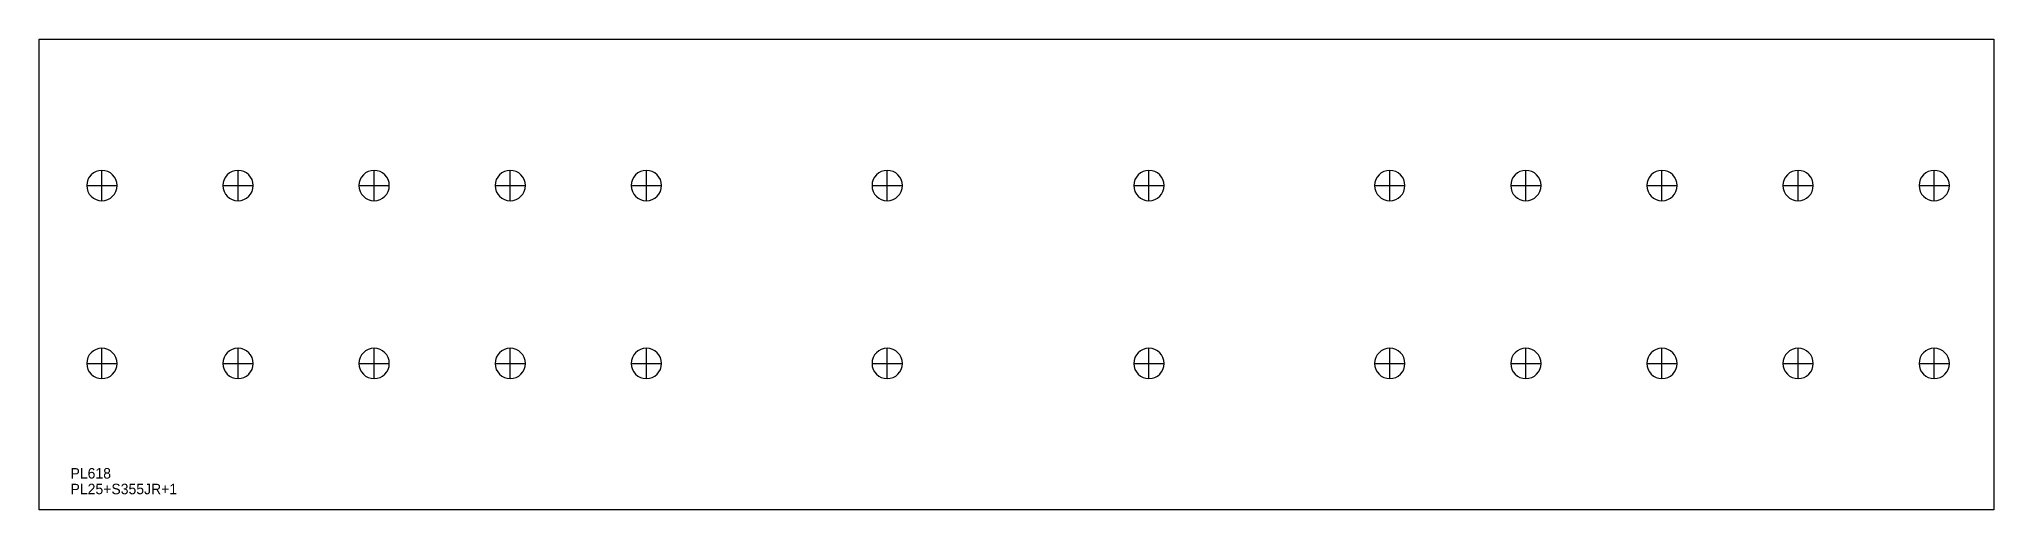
# Model space of a CAD drawing. Extents: x 0 to 1867, y 0 to 450.
import ezdxf

# ---------------------------------------------------------------- set-up
doc = ezdxf.new("R2010")
doc.units = 0
for name, color, linetype in [('30', 7, 'CONTINUOUS'), ('CUT', 7, 'CONTINUOUS'), ('SCRIBE', 3, 'CONTINUOUS'), ('TEXT', 7, 'CONTINUOUS')]:
    doc.layers.add(name, color=color, linetype=linetype)

msp = doc.modelspace()

# ---------------------------------------------------------------- linework, layer by layer
at = {"layer": '30', "color": 7, "linetype": 'CONTINUOUS'}
for p, q in [((60, 295.5), (60, 324.5)), ((190, 295.5), (190, 324.5)), ((320, 295.5), (320, 324.5)), ((450, 295.5), (450, 324.5)), ((580, 295.5), (580, 324.5)), ((810, 295.5), (810, 324.5)), ((1060, 295.5), (1060, 324.5)), ((1290, 295.5), (1290, 324.5)), ((1420, 295.5), (1420, 324.5)), ((1550, 295.5), (1550, 324.5)), ((1680, 295.5), (1680, 324.5)), ((1810, 295.5), (1810, 324.5)), ((45.5, 310), (74.5, 310)), ((175.5, 310), (204.5, 310)), ((305.5, 310), (334.5, 310)), ((435.5, 310), (464.5, 310)), ((565.5, 310), (594.5, 310)), ((795.5, 310), (824.5, 310)), ((1045.5, 310), (1074.5, 310)), ((1275.5, 310), (1304.5, 310)), ((1405.5, 310), (1434.5, 310)), ((1535.5, 310), (1564.5, 310)), ((1665.5, 310), (1694.5, 310)), ((1795.5, 310), (1824.5, 310)), ((60, 125.5), (60, 154.5)), ((190, 125.5), (190, 154.5)), ((320, 125.5), (320, 154.5)), ((450, 125.5), (450, 154.5)), ((580, 125.5), (580, 154.5)), ((810, 125.5), (810, 154.5)), ((1060, 125.5), (1060, 154.5)), ((1290, 125.5), (1290, 154.5)), ((1420, 125.5), (1420, 154.5)), ((1550, 125.5), (1550, 154.5)), ((1680, 125.5), (1680, 154.5)), ((1810, 125.5), (1810, 154.5)), ((45.5, 140), (74.5, 140)), ((175.5, 140), (204.5, 140)), ((305.5, 140), (334.5, 140)), ((435.5, 140), (464.5, 140)), ((565.5, 140), (594.5, 140)), ((795.5, 140), (824.5, 140)), ((1045.5, 140), (1074.5, 140)), ((1275.5, 140), (1304.5, 140)), ((1405.5, 140), (1434.5, 140)), ((1535.5, 140), (1564.5, 140)), ((1665.5, 140), (1694.5, 140)), ((1795.5, 140), (1824.5, 140))]:
    msp.add_line(p, q, dxfattribs=at)
for points in [[(60, 324.5, 1), (60, 295.5, 1)], [(190, 324.5, 1), (190, 295.5, 1)], [(320, 324.5, 1), (320, 295.5, 1)], [(450, 324.5, 1), (450, 295.5, 1)], [(580, 324.5, 1), (580, 295.5, 1)], [(810, 324.5, 1), (810, 295.5, 1)], [(1060, 324.5, 1), (1060, 295.5, 1)], [(1290, 324.5, 1), (1290, 295.5, 1)], [(1420, 324.5, 1), (1420, 295.5, 1)], [(1550, 324.5, 1), (1550, 295.5, 1)], [(1680, 324.5, 1), (1680, 295.5, 1)], [(1810, 324.5, 1), (1810, 295.5, 1)], [(60, 154.5, 1), (60, 125.5, 1)], [(190, 154.5, 1), (190, 125.5, 1)], [(320, 154.5, 1), (320, 125.5, 1)], [(450, 154.5, 1), (450, 125.5, 1)], [(580, 154.5, 1), (580, 125.5, 1)], [(810, 154.5, 1), (810, 125.5, 1)], [(1060, 154.5, 1), (1060, 125.5, 1)], [(1290, 154.5, 1), (1290, 125.5, 1)], [(1420, 154.5, 1), (1420, 125.5, 1)], [(1550, 154.5, 1), (1550, 125.5, 1)], [(1680, 154.5, 1), (1680, 125.5, 1)], [(1810, 154.5, 1), (1810, 125.5, 1)]]:
    msp.add_lwpolyline(points, format="xyb", close=True, dxfattribs=at)
at = {"layer": 'CUT', "color": 7, "linetype": 'CONTINUOUS'}
msp.add_lwpolyline([(0, 0), (0, 450), (1867, 450), (1867, 0)], close=True, dxfattribs=at)

# ---------------------------------------------------------------- texts
at = {"layer": 'SCRIBE', "color": 3}
msp.add_text('PL618', height=10, dxfattribs=at).set_placement((30, 30))
at = {"layer": 'TEXT', "color": 7}
msp.add_text('PL25+S355JR+1', height=10, dxfattribs=at).set_placement((30, 15))

doc.saveas('drawing.dxf')
